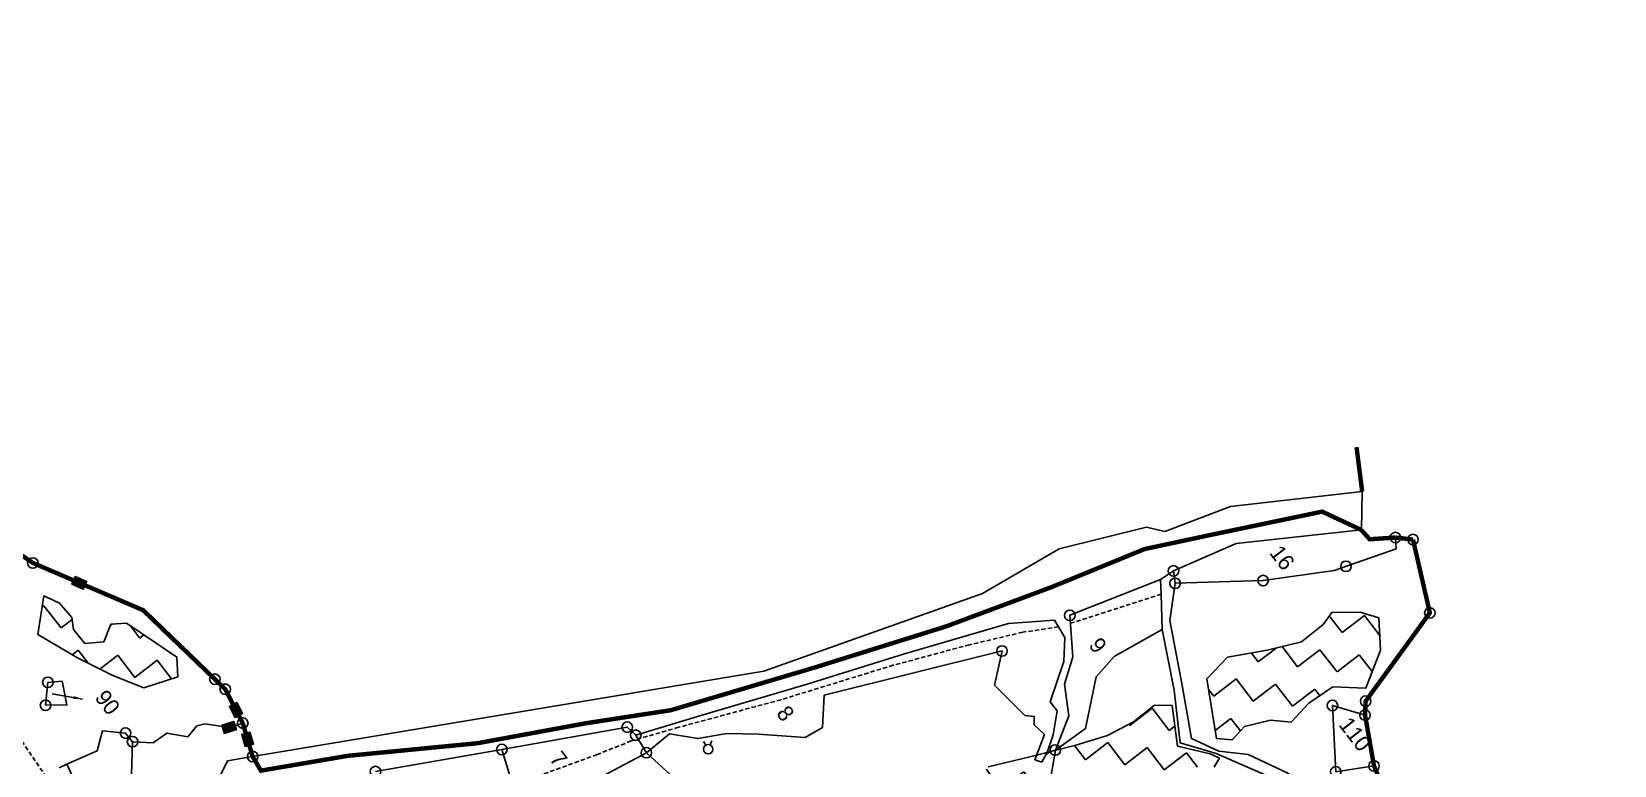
# Model space of a CAD drawing. Header units: metres. Extents: x 301302 to 305413, y 1949275 to 1952168.
# Drawn here: x 303532 to 305351, y 1950960 to 1951803 of the extents above; entities that cross this region are included whole.
import ezdxf

# ---------------------------------------------------------------- set-up
doc = ezdxf.new("R2010")
doc.units = ezdxf.units.M
doc.header["$MEASUREMENT"] = 0
for name, pattern in [('DASHDOT', [1, 0.5, -0.25, 0, -0.25]), ('DASHED', [0.75, 0.5, -0.25]), ('DIVIDE', [1.25, 0.5, -0.25, 0, -0.25, 0, -0.25])]:
    doc.linetypes.add(name, pattern=pattern)
for name, color, linetype in [('LINE_FOOTPATH', 1, 'DASHED'), ('OFF', 1, 'Continuous'), ('POLY_HATCH', 12, 'Continuous'), ('POLY_PARCEL', 6, 'Continuous'), ('POLY_WATER', 4, 'Continuous'), ('SYM_ARROW', 1, 'Continuous'), ('SYM_STONE', 1, 'Continuous'), ('SYM_WELL', 1, 'Continuous'), ('TEXT_PARCEL', 7, 'Continuous'), ('V_BOUND_LINE', 7, 'Continuous'), ('V_BOUND_STREAM_LINE', 7, 'DASHDOT'), ('V_DIVIDE_LINE', 7, 'DIVIDE')]:
    doc.layers.add(name, color=color, linetype=linetype)
doc.styles.get("Standard").update_dxf_attribs({"font": 'arial.ttf'})
doc.styles.add('TEXT_MAP', font='')
doc.styles.get('TEXT_MAP').set_extended_font_data('Kruti Dev 050')
doc.dimstyles.get("Standard").update_dxf_attribs({"dimtxt": 0.18, "dimasz": 0.18, "dimexe": 0.18, "dimexo": 0.0625, "dimgap": 0.09, "dimtad": 0, "dimtih": 1, "dimtoh": 1, "dimdec": 4, "dimzin": 0, "dimdsep": 46, "dimtxsty": 'Standard', "dimcen": 0.09, "dimadec": 0, "dimazin": 0, "dimtfac": 1, "dimtdec": 4, "dimtofl": 0, "dimtmove": 0, "dimatfit": 3, "dimfxl": 1, "dimtolj": 1, "dimtzin": 0, "dimarcsym": 0})
pattern_1 = [(307.6682, (300771.237, 1951408.114), (45.29126, -5.8275), [32.28976, -32.28976]), (37.6682, (300790.97, 1951382.555), (5.8275, 45.29126), [32.28976, -32.28976])]

# ---------------------------------------------------------------- blocks, each defined once
blk = doc.blocks.new('STONE')
blk.add_circle((0, 0), 0.851)
blk = doc.blocks.new('ONEMOTWELL')
at = {"layer": 'SYM_WELL'}
for points in [[(-0.47, 0.91), (-0.25, 0.48)], [(0.47, 0.91), (0.25, 0.48)]]:
    blk.add_lwpolyline(points, dxfattribs=at)
blk.add_circle((0, 0), 0.537, dxfattribs=at)
blk = doc.blocks.new('STONESQUAREFILLED')
blk.add_hatch(color=256).paths.add_polyline_path([(0.7, -0.48), (0.7, 0.48), (-0.7, 0.48), (-0.7, -0.48)])
blk.add_lwpolyline([(-0.7, 0.48), (0.7, 0.48), (0.7, -0.48), (-0.7, -0.48)], close=True)
blk = doc.blocks.new('TEXTARROW')
blk.add_leader([(0.04, -0.01), (8.68, -0.01)], dimstyle='Standard', override={"dimtxt": 2.5, "dimasz": 2.5, "dimexe": 1.25, "dimexo": 0.625, "dimgap": 0.625, "dimtad": 1, "dimtih": 0, "dimtoh": 0, "dimzin": 8, "dimcen": 2.5, "dimtofl": 1})

msp = doc.modelspace()

# ---------------------------------------------------------------- hatches: boundary and pattern name
at = {"layer": 'POLY_HATCH'}
h = msp.add_hatch(dxfattribs=at)
h.set_pattern_fill('ZIGZAG', color=256, scale=10.170004, angle=-52.3318, style=0)
h.set_pattern_definition(pattern_1)
h.paths.add_polyline_path([(303538.6, 1951110), (303584.2, 1951083.2), (303624.7, 1951062.9), (303660.5, 1951048.7), (303699.7, 1951061.5), (303698.5, 1951084.2), (303674.6, 1951100.2), (303640.6, 1951123.1), (303622.7, 1951122), (303614.6, 1951101.8), (303592.5, 1951099.9), (303579.5, 1951116), (303577.9, 1951129.8), (303563.6, 1951146.1), (303545.5, 1951154.5)])
h = msp.add_hatch(dxfattribs=at)
h.set_pattern_fill('ZIGZAG', color=256, scale=10.170004, angle=-52.3318, style=0)
h.set_pattern_definition(pattern_1)
h.paths.add_polyline_path([(304911.6, 1950989.1), (304925.9, 1951004.4), (304955.6, 1951011.7), (304979.5, 1951009.5), (304999.9, 1951031), (305027.3, 1951049.8), (305065.3, 1951048.6), (305082, 1951092), (305080.2, 1951129.3), (305058.8, 1951135.8), (305026.2, 1951135.4), (305016.1, 1951121.8), (304991.3, 1951101.8), (304951.9, 1951092), (304906.3, 1951084), (304882.6, 1951059.3), (304893.7, 1950990.6)])
h = msp.add_hatch(dxfattribs=at)
h.set_pattern_fill('ZIGZAG', color=256, scale=10.170004, angle=-52.3318, style=0)
h.set_pattern_definition(pattern_1)
h.paths.add_polyline_path([(304897.1, 1950967.9), (304886.3, 1950973), (304848.8, 1950981.7), (304842.6, 1951028.5), (304822.2, 1951028.9), (304798.4, 1951009.7), (304768.5, 1950994.1), (304731.8, 1950983), (304679, 1950969.4), (304631.1, 1950958), (304602.7, 1950925.4), (304564.5, 1950909.9), (304525.9, 1950890.7), (304477.7, 1950862.6), (304435.9, 1950826.2), (304423.4, 1950794.4), (304387.3, 1950780.5), (304352.5, 1950747.8), (304334.4, 1950723.2), (304299.7, 1950698.9), (304284.1, 1950671.2), (304243.9, 1950654.1), (304211.1, 1950623), (304204.6, 1950594.2), (304188.5, 1950562.8), (304161.7, 1950519.8), (304153.5, 1950478.1), (304168.3, 1950440.9), (304192.4, 1950419.2), (304196.4, 1950370.4), (304227.8, 1950332.9), (304254.6, 1950324.8), (304249.8, 1950344.9), (304237.2, 1950377.2), (304233.8, 1950423.2), (304218.2, 1950467.9), (304225.2, 1950515.3), (304240.9, 1950551.4), (304268.9, 1950573.8), (304299.2, 1950578.2), (304305.8, 1950594.1), (304319.7, 1950615.5), (304342.9, 1950644.1), (304384.2, 1950662), (304388.8, 1950676.2), (304403.4, 1950703.1), (304427.9, 1950727.8), (304454.5, 1950739.3), (304465.1, 1950771.3), (304492.7, 1950798.4), (304522.7, 1950801), (304548.2, 1950818.2), (304581.1, 1950836.2), (304621.2, 1950845), (304630.6, 1950874.4), (304654.2, 1950891.8), (304686.8, 1950899.7), (304720.2, 1950921.4), (304758.8, 1950925.7), (304794.8, 1950916.4), (304809.4, 1950921.9), (304828.6, 1950940.8), (304855.8, 1950957.7), (304891.1, 1950957.8)])

# ---------------------------------------------------------------- linework, layer by layer
at = {"layer": 'LINE_FOOTPATH', "ltscale": 10}
for points in [[(302979.7, 1951803.2), (302993.8, 1951759.5), (303012, 1951697.8), (303030.9, 1951652.1), (303056.1, 1951618.9), (303076.7, 1951594.9), (303089.4, 1951563.8), (303093.3, 1951464.5), (303111.7, 1951441.3), (303157.4, 1951424), (303210.2, 1951369.2), (303242.9, 1951331.7), (303294.2, 1951261.4), (303341.3, 1951184.6), (303399.3, 1951117.7), (303460, 1951047.2), (303511.9, 1951000.1), (303555.8, 1950935.1), (303610.1, 1950869.7), (303674.8, 1950811.4), (303737.4, 1950754.9), (303759.3, 1950731.8)], [(304830.2, 1951156.5), (304725.6, 1951123)], [(304712, 1951118.8), (304670.8, 1951112.8), (304609.6, 1951098.3), (304522.1, 1951074.8), (304393, 1951035.2), (304275.4, 1951003.4), (304220.7, 1950987.7), (304181.6, 1950972.1), (304087.9, 1950938), (304064.2, 1950918.3), (304006.7, 1950867.6), (303983.7, 1950827.8), (303966, 1950811.2)]]:
    msp.add_lwpolyline(points, dxfattribs=at)
at = {"layer": 'OFF'}
for points in [[(305061.1, 1951274.4), (305060.2, 1951230.3)], [(304829.1, 1951173.2), (304844.2, 1951183.3)], [(303563.3, 1950956.9), (303571.9, 1950961)], [(304699, 1950974.6), (304708.4, 1950977.3)]]:
    msp.add_lwpolyline(points, dxfattribs=at)
at = {"layer": 'POLY_HATCH'}
for points in [[(303545.5, 1951154.5), (303538.6, 1951110)], [(303538.6, 1951110), (303584.2, 1951083.2), (303624.7, 1951062.9), (303660.5, 1951048.7), (303699.7, 1951061.5), (303698.5, 1951084.2), (303674.6, 1951100.2), (303640.6, 1951123.1), (303622.7, 1951122), (303614.6, 1951101.8), (303592.5, 1951099.9), (303579.5, 1951116), (303577.9, 1951129.8), (303563.6, 1951146.1), (303545.5, 1951154.5)], [(304891.1, 1950957.8), (304897.1, 1950967.9), (304886.3, 1950973), (304848.8, 1950981.7), (304842.6, 1951028.5), (304822.2, 1951028.9), (304798.4, 1951009.7), (304768.5, 1950994.1), (304731.8, 1950983), (304679, 1950969.4), (304631.1, 1950958)]]:
    msp.add_lwpolyline(points, dxfattribs=at)
msp.add_lwpolyline([(304911.6, 1950989.1), (304925.9, 1951004.4), (304955.6, 1951011.7), (304979.5, 1951009.5), (304999.9, 1951031), (305027.3, 1951049.8), (305065.3, 1951048.6), (305082, 1951092), (305080.2, 1951129.3), (305058.8, 1951135.8), (305026.2, 1951135.4), (305016.1, 1951121.8), (304991.3, 1951101.8), (304951.9, 1951092), (304906.3, 1951084), (304882.6, 1951059.3), (304893.7, 1950990.6)], close=True, dxfattribs=at)
at = {"layer": 'POLY_PARCEL'}
for points in [[(305099.3, 1951221.6), (305100, 1951208.7), (305028.8, 1951183.7), (304947.2, 1951172.1), (304846, 1951169)], [(304831.2, 1951115.9), (304775.8, 1951084.7), (304755.1, 1951061.6), (304743.1, 1951002), (304708.4, 1950977.3)], [(304238.2, 1950974.2), (304264.8, 1950995.8), (304297.5, 1950990.4), (304330.8, 1950996.3), (304367.1, 1950995.7), (304420.9, 1950991.6), (304440.5, 1951003.3), (304442.6, 1951040.3), (304647.1, 1951091.2), (304638.5, 1951051.9), (304673.3, 1951017.1), (304684.2, 1951016), (304683.9, 1951006.2), (304695.8, 1950995), (304684.8, 1950966.2), (304692.7, 1950963.5)], [(305064.4, 1951017.5), (305026.9, 1951028.5), (305030.7, 1950952.3), (305074.7, 1950959)], [(303647.5, 1950986.9), (303639.5, 1950996.8), (303612.8, 1950999.3), (303607, 1950976.3), (303571.9, 1950961)], [(303774.2, 1951008.3), (303758.6, 1951003.3), (303730.6, 1951007.3), (303721.6, 1951005.3), (303711.1, 1950992.6), (303687, 1950996.7), (303671.1, 1950985.7), (303647.5, 1950986.9)], [(303647.5, 1950986.9), (303646.3, 1950949.2), (303657.1, 1950862.8)], [(304238.2, 1950974.2), (304226, 1950994.3)], [(304091.9, 1950912.6), (304072.1, 1950977.9)], [(304091.9, 1950912.6), (304102.5, 1950920.5), (304140.4, 1950925.8), (304150.8, 1950914), (304159.7, 1950915.5), (304157.6, 1950931.2), (304238.2, 1950974.2)], [(304513.1, 1950778.2), (304448.3, 1950776.7), (304378.8, 1950837.4), (304340.7, 1950859.8), (304342.5, 1950878.5), (304238.2, 1950974.2)], [(304692.7, 1950963.5), (304699, 1950974.6)], [(304708.4, 1950977.3), (304695.5, 1950901.7)]]:
    msp.add_lwpolyline(points, dxfattribs=at)
msp.add_lwpolyline([(303566.5, 1951056.6), (303572, 1951029.1), (303547.5, 1951028.7), (303550.2, 1951055.1)], close=True, dxfattribs=at)
at = {"layer": 'POLY_WATER'}
for points in [[(303785.6, 1950969.8), (304373.3, 1951068.1), (304624.8, 1951157.4), (304712.6, 1951208.6), (304813.2, 1951233.5), (304834.4, 1951228.6), (304909.6, 1951257.1), (305061.1, 1951274.4)], [(305060.2, 1951230.3), (304916.4, 1951214.6), (304844.2, 1951183.3)], [(304844.2, 1951183.3), (304846, 1951169)], [(304829.1, 1951173.2), (304725, 1951132.2), (304728.3, 1951084.4), (304718.7, 1951053.2), (304723.8, 1951016.6), (304708.4, 1950977.3)], [(304831.2, 1951115.9), (304830.2, 1951156.5), (304829.1, 1951173.2)], [(304846, 1951169), (304840.1, 1951126.4), (304853.8, 1951053.7), (304864.7, 1950990.4), (304896.2, 1950976), (304930.1, 1950972), (304974.8, 1950950.9), (305044.2, 1950904), (305062.6, 1950861), (305064.5, 1950833.2), (305060, 1950759.2), (305097.7, 1950764.7), (305108, 1950760.2), (305123.2, 1950734.8), (305234.8, 1950611), (305290, 1950512.2), (305280.2, 1950466.7), (305305.5, 1950389.3), (305315.9, 1950306.5), (305314.9, 1950248.4)], [(304699, 1950974.6), (304705.8, 1950994.9), (304710.3, 1951022.5), (304702.5, 1951032.9), (304718.2, 1951079.2), (304719.1, 1951106.7), (304707.4, 1951126.7), (304654.7, 1951122.8), (304534.8, 1951088), (304422.9, 1951052.9), (304296.9, 1951016), (304226, 1950994.3)], [(305139.2, 1950705), (305098.7, 1950757.9), (305057.4, 1950752.2), (305052.7, 1950773.6), (305057.8, 1950831.6), (305049.4, 1950872), (305035.5, 1950900), (304980.3, 1950935.4), (304893.1, 1950973.3), (304851.8, 1950985.4), (304845, 1951046), (304831.2, 1951115.9)], [(304226, 1950994.3), (304216.2, 1951003.7), (304072.1, 1950977.9)], [(303571.9, 1950961), (303583.7, 1950935.5), (303591, 1950835.8), (303599, 1950831.1)], [(303657.1, 1950862.8), (303735.1, 1950921.7), (303756.8, 1950964.9), (303785.6, 1950969.8)], [(304072.1, 1950977.9), (303926.8, 1950952.5)]]:
    msp.add_lwpolyline(points, dxfattribs=at)
at = {"layer": 'V_BOUND_LINE', "const_width": 5.09}
for points in [[(303159.5, 1951564), (303212.6, 1951497), (303245.2, 1951442.1), (303305.6, 1951439.5), (303401.5, 1951282.3), (303532.9, 1951192.4), (303659.8, 1951138), (303754.1, 1951047.2), (303774.2, 1951008.3)], [(305099.3, 1951221.6), (305069.7, 1951219.6), (305060.2, 1951230.3)], [(305119.5, 1951219.3), (305138.9, 1951135), (305065.1, 1951033.5), (305064.4, 1951017.5)], [(305119.5, 1951219.3), (305099.3, 1951221.6)], [(305064.4, 1951017.5), (305074.7, 1950959)], [(303774.2, 1951008.3), (303785.6, 1950969.8)], [(305074.7, 1950959), (305119.1, 1950853.7), (305197, 1950785.2), (305260.7, 1950703.3), (305306.2, 1950475.3), (305337.1, 1950413.9), (305348.4, 1950322.9), (305314.9, 1950248.4)]]:
    msp.add_lwpolyline(points, dxfattribs=at)
at = {"layer": 'V_BOUND_STREAM_LINE', "ltscale": 10, "const_width": 5.09}
msp.add_lwpolyline([(305060.2, 1951230.3), (305015.1, 1951251.4), (304886.9, 1951224.6), (304811.1, 1951208.4), (304703.2, 1951164.3), (304582.1, 1951119.2), (304433.1, 1951072.6), (304266.4, 1951023.1), (304168.2, 1951008), (304043.9, 1950985.1), (303894.7, 1950970.6), (303795.1, 1950953.6), (303785.6, 1950969.8)], dxfattribs=at)
at = {"layer": 'V_DIVIDE_LINE', "ltscale": 10, "const_width": 5.09}
msp.add_lwpolyline([(305054.6, 1951325.6), (305061.1, 1951274.4)], dxfattribs=at)

# ---------------------------------------------------------------- block references
at = {"layer": 'SYM_ARROW', "xscale": 4.068001747218001, "yscale": 4.068001747218001, "zscale": 4.068001747218001, "rotation": 170.0236235919247}
msp.add_blockref('TEXTARROW', (303590, 1951035.8), dxfattribs=at)
at = {"layer": 'SYM_STONE'}
for name, p, xscale, yscale, zscale, rotation in [('STONE', (305099.3, 1951221.6), 7.119003057631502, 7.119003057631502, 7.119003057631502, 307.6681860619397), ('STONE', (305119.5, 1951219.3), 7.119003057631502, 7.119003057631502, 7.119003057631502, 307.6681860619397), ('STONE', (303532.9, 1951192.4), 7.119003057631502, 7.119003057631502, 7.119003057631502, 307.6681860619397), ('STONE', (305042.5, 1951188.5), 7.119003057631502, 7.119003057631502, 7.119003057631502, 307.6681860619397), ('STONE', (304844.2, 1951183.3), 7.119003057631502, 7.119003057631502, 7.119003057631502, 307.6681860619397), ('STONE', (304947.2, 1951172.1), 7.119003057631502, 7.119003057631502, 7.119003057631502, 307.6681860619397), ('STONESQUAREFILLED', (303586.3, 1951169.5), 10.170004368045, 10.170004368045, 10.170004368045, 336.8273359720507), ('STONE', (304846, 1951169), 7.119003057631502, 7.119003057631502, 7.119003057631502, 307.6681860619397), ('STONE', (305138.9, 1951135), 7.119003057631502, 7.119003057631502, 7.119003057631502, 307.6681860619397), ('STONE', (304725, 1951132.2), 7.119003057631502, 7.119003057631502, 7.119003057631502, 307.6681860619397), ('STONE', (304647.1, 1951091.2), 7.119003057631502, 7.119003057631502, 7.119003057631502, 307.6681860619397), ('STONE', (303550.2, 1951055.1), 7.119003057631502, 7.119003057631502, 7.119003057631502, 307.6681860619397), ('STONE', (303742.2, 1951058.7), 7.119003057631502, 7.119003057631502, 7.119003057631502, 307.6681860619397), ('STONE', (303754.1, 1951047.2), 7.119003057631502, 7.119003057631502, 7.119003057631502, 307.6681860619397), ('STONE', (303547.5, 1951028.7), 7.119003057631502, 7.119003057631502, 7.119003057631502, 307.6681860619397), ('STONE', (305026.9, 1951028.5), 7.119003057631502, 7.119003057631502, 7.119003057631502, 307.6681860619397), ('STONE', (305065.1, 1951033.5), 7.119003057631502, 7.119003057631502, 7.119003057631502, 307.6681860619397), ('STONESQUAREFILLED', (303766.4, 1951023.4), 10.170004368045, 10.170004368045, 10.170004368045, 297.3949793737231), ('STONE', (303774.2, 1951008.3), 7.119003057631502, 7.119003057631502, 7.119003057631502, 307.6681860619397), ('STONE', (305064.4, 1951017.5), 7.119003057631502, 7.119003057631502, 7.119003057631502, 307.6681860619397), ('STONE', (303639.5, 1950996.8), 7.119003057631502, 7.119003057631502, 7.119003057631502, 307.6681860619397), ('STONESQUAREFILLED', (303758.6, 1951003.3), 10.170004368045, 10.170004368045, 10.170004368045, 17.81019509036092), ('STONESQUAREFILLED', (303779.8, 1950989.6), 10.170004368045, 10.170004368045, 10.170004368045, 106.4694166562648), ('STONE', (304216.2, 1951003.7), 7.119003057631502, 7.119003057631502, 7.119003057631502, 307.6681860619397), ('STONE', (304226, 1950994.3), 7.119003057631502, 7.119003057631502, 7.119003057631502, 307.6681860619397), ('STONE', (303647.5, 1950986.9), 7.119003057631502, 7.119003057631502, 7.119003057631502, 307.6681860619397), ('STONE', (303785.6, 1950969.8), 7.119003057631502, 7.119003057631502, 7.119003057631502, 307.6681860619397), ('STONE', (304072.1, 1950977.9), 7.119003057631502, 7.119003057631502, 7.119003057631502, 307.6681860619397), ('STONE', (304238.2, 1950974.2), 7.119003057631502, 7.119003057631502, 7.119003057631502, 307.6681860619397), ('STONE', (304708.4, 1950977.3), 7.119003057631502, 7.119003057631502, 7.119003057631502, 307.6681860619397), ('STONE', (303926.8, 1950952.5), 7.119003057631502, 7.119003057631502, 7.119003057631502, 307.6681860619397), ('STONE', (305030.7, 1950952.3), 7.119003057631502, 7.119003057631502, 7.119003057631502, 307.6681860619397), ('STONE', (305074.7, 1950959), 7.119003057631502, 7.119003057631502, 7.119003057631502, 307.6681860619397)]:
    msp.add_blockref(name, p, dxfattribs=dict(at, xscale=xscale, yscale=yscale, zscale=zscale, rotation=rotation))
at = {"layer": 'SYM_WELL', "xscale": 10.170004368045, "yscale": 10.170004368045, "zscale": 10.170004368045, "rotation": 4.457943841926425}
msp.add_blockref('ONEMOTWELL', (304309.3, 1950978.2), dxfattribs=at)

# ---------------------------------------------------------------- texts
at = {"layer": 'TEXT_PARCEL', "style": 'TEXT_MAP'}
for s, height, p in [('16', 18.31, (304953.7, 1951203.7)), ('9', 18.3, (304746, 1951097.5)), ('90', 18.31, (303603.3, 1951037.3)), ('8', 18.3, (304386.8, 1951019.2)), ('110', 18.31, (305033.3, 1951006.1)), ('7', 18.3, (304126, 1950966.8))]:
    msp.add_text(s, height=height, rotation=307.6682, dxfattribs=at).set_placement(p)

doc.saveas('drawing.dxf')
